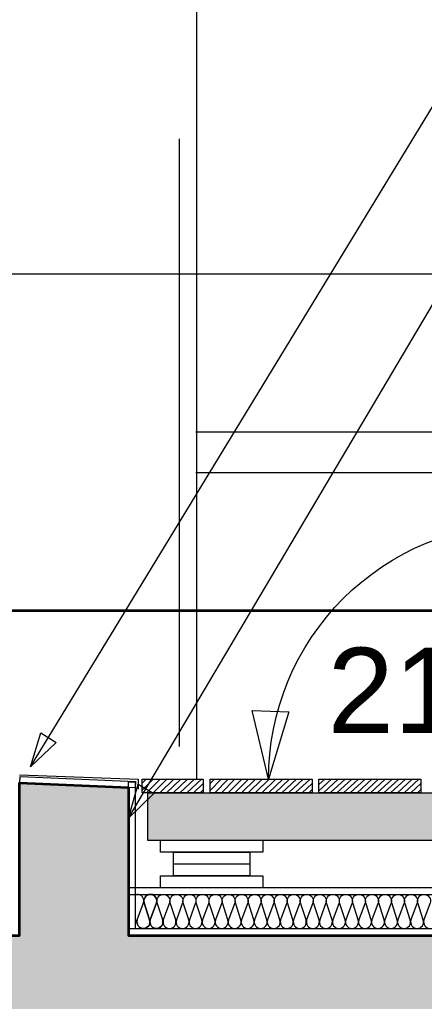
# Model space of a CAD drawing. Header units: metres. Extents: x 1838950 to 1842843, y 5171318 to 5174224.
# Drawn here: x 1841217.935 to 1841218.53, y 5171402.426 to 5171403.868 of the extents above; entities that cross this region are included whole.
import ezdxf

# ---------------------------------------------------------------- set-up
doc = ezdxf.new("R2010")
doc.units = ezdxf.units.M
doc.header["$LTSCALE"] = 0.0254
doc.layers.add('00 CHAZAL CONSTRUCTION', color=1, linetype='Continuous', lineweight=5, true_color=0xff0000)
doc.layers.add('00 CHAZAL Coupe A.5', color=7, linetype='Continuous', lineweight=18)
doc.layers.add('00 CHAZAL PLATELAGE BOIS', color=7, linetype='Continuous', lineweight=5)
doc.styles.add('Arial', font='arial.ttf')
pattern_1 = [(45, (388.1691140702418, 220.8695760480229), (0, -0.009999999999999997), [])]

# ---------------------------------------------------------------- blocks, each defined once
blk = doc.blocks.new('Groupe-1963-1')
at = {"layer": '00 CHAZAL Coupe A.5', "color": 7, "linetype": 'Continuous', "lineweight": 18, "flags": 128}
for points in [[(1841218.145306125, 5171402.545249062, -0.3244354082899457), (1841218.141814323, 5171402.534571908, -0.3244353291142246), (1841218.1305807, 5171402.534573692, -0.3244353423605302), (1841218.12709229, 5171402.545251955), (1841218.13633801, 5171402.570250486, 0.3244878781823912), (1841218.132850857, 5171402.580931801, 0.3244879532408678), (1841218.121614722, 5171402.580933587, 0.3244879017601254), (1841218.118124175, 5171402.57025338), (1841218.12615479, 5171402.545252103, -0.3244353982377129), (1841218.122662988, 5171402.53457495, -0.3244353291129413), (1841218.111429365, 5171402.534576735, -0.324435337032655), (1841218.107940956, 5171402.545254997), (1841218.117186675, 5171402.57025353, 0.2527801813078289), (1841218.115529905, 5171402.579194993, 0.2527802482048997), (1841218.107144236, 5171402.582712842)], [(1841218.107940956, 5171402.545254997, 0.5086978758814598), (1841218.117045887, 5171402.532753551, 0.5086979671296625), (1841218.12615479, 5171402.545252103), (1841218.118124175, 5171402.57025338, -0.5087876098509656), (1841218.127233078, 5171402.58275569, -0.5087877036813915), (1841218.136338009, 5171402.570250486), (1841218.12709229, 5171402.545251955, 0.5086978758814598), (1841218.136197222, 5171402.53275051, 0.5086979671296625), (1841218.145306125, 5171402.545249062), (1841218.13727551, 5171402.570250338, -0.5087876098509656), (1841218.146384414, 5171402.582752648, -0.5087876069041993), (1841218.155489344, 5171402.570247444), (1841218.146243625, 5171402.545248913, 0.5086978758814598), (1841218.155348556, 5171402.532747467, 0.5086979671296625), (1841218.164457459, 5171402.545246019), (1841218.156426844, 5171402.570247295, -0.5087876098509656), (1841218.165535748, 5171402.582749605, -0.5087876274020644), (1841218.174640679, 5171402.570244402), (1841218.16539496, 5171402.545245871, 0.5086978758814598), (1841218.174499891, 5171402.532744424, 0.5086979671296625), (1841218.183608794, 5171402.545242977), (1841218.175578179, 5171402.570244254, -0.5087876098509656), (1841218.184687082, 5171402.582746563, -0.5087876069041993), (1841218.193792013, 5171402.57024136), (1841218.184546294, 5171402.545242828, 0.5086977025813914), (1841218.193651225, 5171402.532741381, 0.5086978851625865), (1841218.202760129, 5171402.545239935), (1841218.194729513, 5171402.570241211, -0.5087876098509656), (1841218.203838417, 5171402.582743521, -0.5087876274020644), (1841218.212943348, 5171402.570238317), (1841218.203697629, 5171402.545239786, 0.5086977025813914), (1841218.21280256, 5171402.532738338, 0.5086978851625865), (1841218.221911463, 5171402.545236893), (1841218.213880848, 5171402.570238168, -0.5087876098509656), (1841218.222989751, 5171402.582740478, -0.5087876069041993), (1841218.232094682, 5171402.570235276), (1841218.222848963, 5171402.545236743, 0.5086978144044055), (1841218.231953894, 5171402.532735297, 0.508697886036466), (1841218.241062798, 5171402.545233849), (1841218.233032182, 5171402.570235126, -0.5087876098509656), (1841218.242141086, 5171402.582737436, -0.5087877036813915), (1841218.251246017, 5171402.570232232), (1841218.242000298, 5171402.5452337, 0.5086978144044055), (1841218.251105229, 5171402.532732254, 0.508697886036466), (1841218.260214132, 5171402.545230808), (1841218.252183517, 5171402.570232083, -0.5087876098509656), (1841218.26129242, 5171402.582734393, -0.5087877163373202), (1841218.270397351, 5171402.570229189), (1841218.261151632, 5171402.545230659, 0.5086978144044055), (1841218.270256563, 5171402.532729212, 0.508697886036466), (1841218.279365467, 5171402.545227765), (1841218.271334851, 5171402.570229041, -0.5087877901334404), (1841218.280443755, 5171402.58273135, -0.5087876533298981), (1841218.289548686, 5171402.570226148), (1841218.280302966, 5171402.545227616, 0.5086978144044055), (1841218.289407898, 5171402.53272617, 0.508697886036466), (1841218.298516801, 5171402.545224722), (1841218.290486186, 5171402.570225999, -0.5087877877288169), (1841218.299595089, 5171402.582728308, -0.5087876762347588), (1841218.30870002, 5171402.570223105), (1841218.299454301, 5171402.545224574, 0.5086977333174122), (1841218.308559232, 5171402.532723127, 0.508697886036466), (1841218.317668136, 5171402.545221681), (1841218.30963752, 5171402.570222957, -0.5087877901334404), (1841218.318746424, 5171402.582725265, -0.5087876533298981), (1841218.327851355, 5171402.570220063), (1841218.318605636, 5171402.545221532, 0.5086977333174122), (1841218.327710567, 5171402.532720085, 0.508697886036466), (1841218.33681947, 5171402.545218638), (1841218.328788855, 5171402.570219914, -0.5087877877288169), (1841218.337897758, 5171402.582722223, -0.5087876762347588), (1841218.347002689, 5171402.570217021), (1841218.33775697, 5171402.545218489, 0.5086978758814598), (1841218.346861901, 5171402.532717043, 0.5086979671296625), (1841218.355970805, 5171402.545215596), (1841218.347940189, 5171402.570216872, -0.5087876987923707), (1841218.357049093, 5171402.582719181, -0.5087876533298981), (1841218.366154024, 5171402.570213979), (1841218.356908305, 5171402.545215447, 0.5086978758814598), (1841218.366013236, 5171402.532714001, 0.5086979671296625), (1841218.375122139, 5171402.545212553), (1841218.367091524, 5171402.570213829, -0.5087876098509656), (1841218.376200428, 5171402.582716139, -0.5087877163373202), (1841218.385305358, 5171402.570210936), (1841218.376059639, 5171402.545212404, 0.5086978758814598), (1841218.385164571, 5171402.532710958, 0.5086979671296625), (1841218.394273474, 5171402.545209511), (1841218.386242858, 5171402.570210787, -0.5087876098509656), (1841218.395351762, 5171402.582713096, -0.5087876274020644), (1841218.404456693, 5171402.570207893), (1841218.395210974, 5171402.545209362, 0.5086978758814598), (1841218.404315905, 5171402.532707917, 0.5086979671296625), (1841218.413424808, 5171402.545206469), (1841218.405394193, 5171402.570207745, -0.5087876098509656), (1841218.414503097, 5171402.582710055, -0.5087876069041993), (1841218.423608027, 5171402.570204851), (1841218.414362308, 5171402.54520632, 0.5086978758814598), (1841218.42346724, 5171402.532704874, 0.5086979671296625), (1841218.432576143, 5171402.545203426), (1841218.424545527, 5171402.570204702, -0.5087876098509656), (1841218.433654431, 5171402.582707012, -0.5087876274020644), (1841218.442759362, 5171402.570201809), (1841218.433513643, 5171402.545203278, 0.5086977025813914), (1841218.442618574, 5171402.532701829, 0.5086978851625865), (1841218.451727477, 5171402.545200384), (1841218.443696862, 5171402.570201661, -0.5087876098509656), (1841218.452805766, 5171402.58270397, -0.5087876069041993), (1841218.461910696, 5171402.570198767), (1841218.452664977, 5171402.545200235, 0.5086977025813914), (1841218.461769909, 5171402.532698788, 0.5086978851625865), (1841218.470878812, 5171402.545197342), (1841218.462848197, 5171402.570198618, -0.5087876098509656), (1841218.4719571, 5171402.582700928, -0.5087876274020644), (1841218.481062031, 5171402.570195724), (1841218.471816312, 5171402.545197193, 0.5086978144044055), (1841218.480921243, 5171402.532695745, 0.508697886036466), (1841218.490030146, 5171402.545194299), (1841218.481999531, 5171402.570195574, -0.5087876098509656), (1841218.491108435, 5171402.582697884, -0.5087877163373202), (1841218.500213366, 5171402.570192682), (1841218.490967646, 5171402.54519415, 0.5086978144044055), (1841218.500072578, 5171402.532692703, 0.508697886036466), (1841218.509181481, 5171402.545191256), (1841218.501150866, 5171402.570192533, -0.5087877901334404), (1841218.510259769, 5171402.582694842, -0.5087876533298981), (1841218.5193647, 5171402.570189639), (1841218.510118981, 5171402.545191107, 0.5086978144044055), (1841218.519223912, 5171402.532689661, 0.508697886036466), (1841218.528332816, 5171402.545188215), (1841218.5203022, 5171402.57018949, -0.5087877877288169), (1841218.529411104, 5171402.582691799, -0.5087876762347588), (1841218.538516035, 5171402.570186597), (1841218.529270315, 5171402.545188066, 0.5086977309125061), (1841218.538375247, 5171402.532686619, 0.508697886036466)], [(1841218.107138214, 5171402.544797631, -0.1315882956003647), (1841218.107137427, 5171402.539847495)]]:
    blk.add_lwpolyline(points, format="xyb", dxfattribs=at)
blk = doc.blocks.new('Groupe-1967-1')
at = {"layer": '00 CHAZAL Coupe A.5', "color": 7, "linetype": 'Continuous', "lineweight": 5, "flags": 128}
for points in [[(1841218.142309741, 5171402.662153935), (1841218.292309741, 5171402.662141356), (1841218.292308298, 5171402.644945518), (1841218.142308299, 5171402.644958098)], [(1841218.161058483, 5171402.644956525), (1841218.273558483, 5171402.644947091), (1841218.273557002, 5171402.627294582), (1841218.161057003, 5171402.627304017)], [(1841218.161070063, 5171402.627433104), (1841218.273570063, 5171402.62742367), (1841218.273568582, 5171402.609771513), (1841218.161068583, 5171402.609780948)], [(1841218.142318767, 5171402.609782521), (1841218.292318767, 5171402.60976994), (1841218.292317325, 5171402.592574105), (1841218.142317325, 5171402.592586683)]]:
    blk.add_lwpolyline(points, close=True, dxfattribs=at)
blk = doc.blocks.new('Groupe-1977-1')
at = {"layer": '00 CHAZAL Coupe A.5', "color": 7, "linetype": 'Continuous', "lineweight": 5, "flags": 128}
blk.add_lwpolyline([(1841218.300820351, 5171402.752062733), (1841218.301270391, 5171402.770473948), (1841218.302623284, 5171402.788840901), (1841218.304875771, 5171402.807119347), (1841218.308022426, 5171402.825265253), (1841218.312055668, 5171402.843234901), (1841218.316965781, 5171402.860985003), (1841218.322740935, 5171402.878472797), (1841218.329367219, 5171402.895656151), (1841218.336828668, 5171402.912493671), (1841218.345107307, 5171402.928944794), (1841218.354183193, 5171402.944969888), (1841218.36403446, 5171402.960530345), (1841218.374637376, 5171402.975588681), (1841218.385966399, 5171402.990108618), (1841218.397994234, 5171403.004055176), (1841218.410691907, 5171403.017394756), (1841218.424028827, 5171403.030095224), (1841218.437972865, 5171403.042125982), (1841218.452490427, 5171403.053458047), (1841218.467546541, 5171403.064064118), (1841218.483104934, 5171403.073918646), (1841218.499128125, 5171403.082997888), (1841218.515577513, 5171403.091279975), (1841218.53241347, 5171403.098744952), (1841218.549595436, 5171403.105374836), (1841218.567082018, 5171403.111153654), (1841218.584831091, 5171403.116067486), (1841218.602799894, 5171403.120104494), (1841218.620945139, 5171403.12325495), (1841218.639223113, 5171403.125511267), (1841218.657589783, 5171403.12686801), (1841218.676000902, 5171403.127321907), (1841218.694412115, 5171403.126871867), (1841218.712779069, 5171403.125518974), (1841218.731057516, 5171403.123266486), (1841218.749203421, 5171403.120119832), (1841218.76717307, 5171403.11608659), (1841218.784923172, 5171403.111176478), (1841218.802410964, 5171403.105401322), (1841218.819594319, 5171403.098775039), (1841218.83643184, 5171403.09131359), (1841218.852882962, 5171403.083034951), (1841218.868908056, 5171403.073959066), (1841218.884468514, 5171403.064107799), (1841218.899526849, 5171403.053504881), (1841218.914046786, 5171403.042175859), (1841218.927993344, 5171403.030148024), (1841218.941332925, 5171403.01745035), (1841218.954033393, 5171403.004113431), (1841218.96606415, 5171402.990169394), (1841218.977396215, 5171402.97565183), (1841218.988002287, 5171402.960595718), (1841218.997856814, 5171402.945037324), (1841219.006936057, 5171402.929014132), (1841219.015218143, 5171402.912564745), (1841219.02268312, 5171402.895728788), (1841219.029313004, 5171402.878546823), (1841219.035091823, 5171402.861060239), (1841219.040005655, 5171402.843311167), (1841219.044042662, 5171402.825342365), (1841219.047193119, 5171402.807197119), (1841219.049449436, 5171402.788919144), (1841219.050806178, 5171402.770552474), (1841219.051260075, 5171402.752141356)], dxfattribs=at)
blk.add_lwpolyline([(1841218.330609115, 5171402.851205504), (1841218.300820351, 5171402.752062733), (1841218.277046793, 5171402.852817274)], close=True, dxfattribs=at)
at = {"layer": '00 CHAZAL Coupe A.5', "color": 7, "insert": (1841218.387588494, 5171402.945144272), "char_height": 0.125403146043771, "attachment_point": 1, "rotation": 0.006002765587765445, "line_spacing_factor": 0.9698402797576212, "style": 'Arial'}
blk.add_mtext('210,19', dxfattribs=at)
blk = doc.blocks.new('Groupe-1988-1')
at = {"layer": '00 CHAZAL CONSTRUCTION'}
blk.add_line((1841218.16946609, 5171403.693041026), (1841218.169468852, 5171402.80022729), dxfattribs=at)
at = {"layer": '00 CHAZAL CONSTRUCTION', "flags": 128}
blk.add_lwpolyline([(1841195.296588009, 5171405.794609969), (1841195.296587505, 5171403.494609969), (1841256.88204501, 5171403.49460997), (1841256.882043539, 5171406.072559759)], dxfattribs=at)
blk = doc.blocks.new('Groupe-1989-1')
at = {"layer": '00 CHAZAL CONSTRUCTION', "color": 7}
blk.add_blockref('Groupe-1988-1', (0, 0), dxfattribs=at)
blk = doc.blocks.new('Groupe-2079-1')
at = {"layer": '00 CHAZAL Coupe A.5', "color": 1, "linetype": 'Continuous', "lineweight": 35, "true_color": 0xff0000, "transparency": 33554687, "flags": 128}
blk.add_lwpolyline([(1841194.98728708, 5171405.300031842), (1841194.987285593, 5171403.000031841), (1841225.780014346, 5171403.000018678)], dxfattribs=at)

msp = doc.modelspace()

# ---------------------------------------------------------------- hatches: boundary and pattern name
at = {"layer": '00 CHAZAL Coupe A.5', "linetype": 'Continuous', "lineweight": 0, "true_color": 0xaaaaaa}
h = msp.add_hatch(color=253, dxfattribs=at)
h.paths.add_polyline_path([(1841218.095095851, 5171406.006714342), (1841217.935127088, 5171406.006714349), (1841217.935127093, 5171405.874294399), (1841217.935095848, 5171405.874294403), (1841217.935095848, 5171405.312162841), (1841216.795524087, 5171405.312162838), (1841216.795524088, 5171406.192698253), (1841216.615524948, 5171406.192698248), (1841216.615524948, 5171406.192141362), (1841215.057896653, 5171406.19214136), (1841215.057896654, 5171405.99214136), (1841216.615524949, 5171405.992141363), (1841216.615524947, 5171405.445355098), (1841216.615526424, 5171405.445355102), (1841216.615526423, 5171404.915355098), (1841216.615524945, 5171405.445054447), (1841216.615524942, 5171396.211969137), (1841216.793698865, 5171396.211969133), (1841216.793698861, 5171396.271969139), (1841216.795524086, 5171396.271969137), (1841216.795524082, 5171396.661969138), (1841218.693662639, 5171396.661969133), (1841218.693662642, 5171394.021969134), (1841216.615524944, 5171394.021969134), (1841216.615524942, 5171393.716623557), (1841216.613699727, 5171393.716623557), (1841216.613699727, 5171393.570969136), (1841216.795524081, 5171393.570969132), (1841216.795524084, 5171393.80226539), (1841218.693662643, 5171393.802265394), (1841218.693662645, 5171391.380981722), (1841216.615524947, 5171391.380981722), (1841216.615524946, 5171390.685355106), (1841216.615582968, 5171390.6853551), (1841216.615582966, 5171389.980981722), (1841214.764896663, 5171389.980981728), (1841214.76489666, 5171390.968168416), (1841214.764838636, 5171390.968168412), (1841214.764838635, 5171396.892165734), (1841214.584839497, 5171396.892165737), (1841214.584839494, 5171396.891969134), (1841211.437996144, 5171396.891969135), (1841211.43799615, 5171396.891952779), (1841209.457612983, 5171396.891952781), (1841209.457612981, 5171396.891971203), (1841203.851896658, 5171396.891971201), (1841203.851896659, 5171396.967088724), (1841203.710487831, 5171396.967088722), (1841203.710487824, 5171396.873162834), (1841203.710690189, 5171396.87316284), (1841203.710690187, 5171396.785969132), (1841202.562896654, 5171396.785969134), (1841202.562896659, 5171396.787067719), (1841202.495897538, 5171396.785969133), (1841202.495897536, 5171396.802355103), (1841202.494896656, 5171396.802355099), (1841202.494896661, 5171396.891718528), (1841202.494454762, 5171396.891718522), (1841202.494454762, 5171396.967323489), (1841202.294896662, 5171396.967323493), (1841202.294896657, 5171396.854162836), (1841202.295295574, 5171396.854162838), (1841202.295295571, 5171396.699714349), (1841202.294896654, 5171396.699714346), (1841202.294896657, 5171390.294394145), (1841202.494896655, 5171390.35736255), (1841202.494896663, 5171391.230981721), (1841202.495176716, 5171391.230981732), (1841202.49517672, 5171391.250981726), (1841214.584839502, 5171391.250981725), (1841214.584839503, 5171389.58098173), (1841216.795524085, 5171389.580981727), (1841216.795524086, 5171391.250981731), (1841224.274896664, 5171391.25098173), (1841224.274896662, 5171390.450441317), (1841224.455095101, 5171390.505040719), (1841224.455095105, 5171391.380981728), (1841218.87366264, 5171391.380981729), (1841218.873662646, 5171393.80226539), (1841219.792896656, 5171393.802265393), (1841224.455095105, 5171393.851355101), (1841224.45509511, 5171394.171902447), (1841222.763662643, 5171394.171902443), (1841219.783036844, 5171394.021969129), (1841218.873662645, 5171394.021969129), (1841218.873662644, 5171396.661969138), (1841224.45509511, 5171396.661969137), (1841224.455095105, 5171396.891969129), (1841216.795524088, 5171396.891969138), (1841216.795524084, 5171399.484662842), (1841216.79589666, 5171399.484662836), (1841216.795896662, 5171399.482162836), (1841217.935071929, 5171399.482162836), (1841217.935071926, 5171399.162589855), (1841218.095735973, 5171399.162589856), (1841218.095735975, 5171399.482162837), (1841224.455095103, 5171399.482162833), (1841224.455095106, 5171399.73216284), (1841216.795524087, 5171399.732162838), (1841216.795524081, 5171402.272162843), (1841217.935071934, 5171402.272162834), (1841217.935071931, 5171401.952589855), (1841218.095735967, 5171401.952589857), (1841218.09573597, 5171402.272162837), (1841224.45509511, 5171402.272162842), (1841224.455095106, 5171402.87216284), (1841224.275095101, 5171402.872162835), (1841224.275095105, 5171402.522162833), (1841218.095095853, 5171402.522162841), (1841218.095095857, 5171402.739867591), (1841217.935095849, 5171402.74660206), (1841217.935095855, 5171402.522462839), (1841216.795524083, 5171402.522462838), (1841216.795524082, 5171405.092162834), (1841217.935095854, 5171405.092162836), (1841217.935095852, 5171404.983020116), (1841217.934348704, 5171404.983020118), (1841217.934348707, 5171404.899759658), (1841218.095095854, 5171404.899759656)])
h.paths.add_polyline_path([(1841214.584839494, 5171396.521969138), (1841214.5848395, 5171394.016268358), (1841212.442567158, 5171393.994842677), (1841212.442567158, 5171393.974840392), (1841212.292567155, 5171393.97484039), (1841212.292567161, 5171393.994840393), (1841209.580295818, 5171394.021965394), (1841202.644896659, 5171394.021969139), (1841202.644896662, 5171393.991969137), (1841202.494896659, 5171393.991969134), (1841202.494896663, 5171396.583796597), (1841203.851362986, 5171396.583796599), (1841203.851362987, 5171396.661969135), (1841208.780295815, 5171396.661969135), (1841208.78029582, 5171396.521969128)])
h.paths.add_polyline_path([(1841214.584839502, 5171393.802265394), (1841214.584839503, 5171391.37528186), (1841212.442538746, 5171391.353859303), (1841212.442538746, 5171391.330859296), (1841212.292538746, 5171391.330859303), (1841212.292538743, 5171391.3538593), (1841209.580295818, 5171391.380981728), (1841202.644896663, 5171391.380981727), (1841202.644896655, 5171391.350981725), (1841202.494896664, 5171391.35098173), (1841202.494896657, 5171393.802265385)])
at = {"layer": '00 CHAZAL Coupe A.5', "linetype": 'Continuous', "lineweight": 5, "true_color": 0xc0c0c0}
h = msp.add_hatch(dxfattribs=at)
h.set_pattern_fill('BOIS 45', color=9, style=0, pattern_type=2)
h.set_pattern_definition(pattern_1)
h.paths.add_polyline_path([(1841218.115298202, 5171402.752141356), (1841218.204896663, 5171402.752141356), (1841218.204896663, 5171402.732141355), (1841218.115298202, 5171402.732141355)])
h = msp.add_hatch(dxfattribs=at)
h.set_pattern_fill('BOIS 45', color=9, style=0, pattern_type=2)
h.set_pattern_definition(pattern_1)
h.paths.add_polyline_path([(1841218.115298202, 5171402.752141356), (1841218.204896663, 5171402.752141356), (1841218.204896663, 5171402.732141355), (1841218.115298202, 5171402.732141355)])
h = msp.add_hatch(dxfattribs=at)
h.set_pattern_fill('BOIS 45', color=9, style=0, pattern_type=2)
h.set_pattern_definition(pattern_1)
h.paths.add_polyline_path([(1841218.214896663, 5171402.752141356), (1841218.364896663, 5171402.752141356), (1841218.364896663, 5171402.732141355), (1841218.214896663, 5171402.732141355)])
h = msp.add_hatch(dxfattribs=at)
h.set_pattern_fill('BOIS 45', color=9, style=0, pattern_type=2)
h.set_pattern_definition(pattern_1)
h.paths.add_polyline_path([(1841218.214896663, 5171402.752141356), (1841218.364896663, 5171402.752141356), (1841218.364896663, 5171402.732141355), (1841218.214896663, 5171402.732141355)])
h = msp.add_hatch(dxfattribs=at)
h.set_pattern_fill('BOIS 45', color=9, style=0, pattern_type=2)
h.set_pattern_definition(pattern_1)
h.paths.add_polyline_path([(1841218.374896663, 5171402.752141356), (1841218.524896663, 5171402.752141356), (1841218.524896663, 5171402.732141355), (1841218.374896663, 5171402.732141355)])
h = msp.add_hatch(dxfattribs=at)
h.set_pattern_fill('BOIS 45', color=9, style=0, pattern_type=2)
h.set_pattern_definition(pattern_1)
h.paths.add_polyline_path([(1841218.374896663, 5171402.752141356), (1841218.524896663, 5171402.752141356), (1841218.524896663, 5171402.732141355), (1841218.374896663, 5171402.732141355)])
at = {"layer": '00 CHAZAL PLATELAGE BOIS', "linetype": 'Continuous', "lineweight": 0, "true_color": 0xead4bf}
msp.add_hatch(color=254, dxfattribs=at).paths.add_polyline_path([(1841218.123548446, 5171402.732141355), (1841219.331396663, 5171402.732141355), (1841219.331396663, 5171402.662141356), (1841218.123548446, 5171402.662141356)])

# ---------------------------------------------------------------- linework, layer by layer
at = {"layer": '00 CHAZAL Coupe A.5', "color": 7, "linetype": 'Continuous', "lineweight": 13}
for p, q in [((1841218.195095857, 5171405.086162833), (1841218.195095857, 5171402.752141356)), ((1841218.19408388, 5171403.262462832), (1841224.655080248, 5171403.262462832)), ((1841218.19408388, 5171403.202621101), (1841224.655080248, 5171403.202621101))]:
    msp.add_line(p, q, dxfattribs=at)
at = {"layer": '00 CHAZAL Coupe A.5', "color": 7, "linetype": 'Continuous', "lineweight": 35, "flags": 128}
msp.add_lwpolyline([(1841218.095095857, 5171406.00671434), (1841218.095095857, 5171404.899759652), (1841217.934348706, 5171404.899759652), (1841217.934348706, 5171404.983020112), (1841217.935095857, 5171404.983020112), (1841217.935095857, 5171405.092162833), (1841216.795524088, 5171405.092162833), (1841216.795524088, 5171402.522462833), (1841217.935095857, 5171402.522462833), (1841217.935095857, 5171402.746602056), (1841218.095095857, 5171402.739867589), (1841218.095095857, 5171402.522162832), (1841224.275095109, 5171402.522162832), (1841224.275095109, 5171402.872162832), (1841224.455095109, 5171402.872162832), (1841224.455095109, 5171402.272162832), (1841218.095735975, 5171402.272162832), (1841218.095735975, 5171401.952589847), (1841217.935071933, 5171401.952589847), (1841217.935071933, 5171402.272162832), (1841216.795524088, 5171402.272162832), (1841216.795524088, 5171399.732162832), (1841224.455095109, 5171399.732162832), (1841224.455095109, 5171399.482162832)], dxfattribs=at)
at = {"layer": '00 CHAZAL Coupe A.5', "color": 7, "linetype": 'Continuous', "lineweight": 18, "flags": 128}
for points in [[(1841217.951205794, 5171402.770255205), (1841218.601964044, 5171403.839161427), (1841220.815120024, 5171403.839364689)], [(1841218.095095857, 5171402.694646724), (1841218.617111926, 5171403.576313255), (1841220.815120024, 5171403.576509208)], [(1841217.93510283, 5171402.758322297), (1841218.10929961, 5171402.752141356), (1841218.10929961, 5171402.737141356)]]:
    msp.add_lwpolyline(points, dxfattribs=at)
at = {"layer": '00 CHAZAL Coupe A.5', "color": 7, "linetype": 'Continuous', "lineweight": 5, "flags": 128}
for points in [[(1841217.988948826, 5171402.805793105), (1841217.951205794, 5171402.770255205), (1841217.966123268, 5171402.819903445)], [(1841218.132212918, 5171402.730837919), (1841218.095095857, 5171402.694646724), (1841218.109144578, 5171402.74454775)], [(1841218.115298202, 5171402.752141356), (1841218.204896663, 5171402.752141356), (1841218.204896663, 5171402.732141355), (1841218.115298202, 5171402.732141355)], [(1841218.115298202, 5171402.752141356), (1841218.204896663, 5171402.752141356), (1841218.204896663, 5171402.732141355), (1841218.115298202, 5171402.732141355)], [(1841218.214896663, 5171402.752141356), (1841218.364896663, 5171402.752141356), (1841218.364896663, 5171402.732141355), (1841218.214896663, 5171402.732141355)], [(1841218.214896663, 5171402.752141356), (1841218.364896663, 5171402.752141356), (1841218.364896663, 5171402.732141355), (1841218.214896663, 5171402.732141355)], [(1841218.374896663, 5171402.752141356), (1841218.524896663, 5171402.752141356), (1841218.524896663, 5171402.732141355), (1841218.374896663, 5171402.732141355)], [(1841218.374896663, 5171402.752141356), (1841218.524896663, 5171402.752141356), (1841218.524896663, 5171402.732141355), (1841218.374896663, 5171402.732141355)]]:
    msp.add_lwpolyline(points, close=True, dxfattribs=at)
at = {"layer": '00 CHAZAL Coupe A.5', "color": 7, "linetype": 'Continuous', "lineweight": 13, "flags": 128}
for points in [[(1841217.935397615, 5171402.746587745), (1841217.935784991, 5171402.755793375), (1841218.105289545, 5171402.748660565), (1841218.104902169, 5171402.739454935)], [(1841218.095095857, 5171402.747883057), (1841218.105095857, 5171402.747883057), (1841218.105095857, 5171402.531969128), (1841218.095095857, 5171402.531969128)], [(1841224.275095109, 5171402.592574105), (1841218.095095857, 5171402.592574105), (1841218.095095857, 5171402.582574104), (1841224.275095109, 5171402.582574104)], [(1841224.267176229, 5171402.531969128), (1841218.095095857, 5171402.531969128), (1841218.095095857, 5171402.521969128), (1841224.267176229, 5171402.521969128)]]:
    msp.add_lwpolyline(points, close=True, dxfattribs=at)
at = {"layer": '00 CHAZAL PLATELAGE BOIS', "flags": 128}
msp.add_lwpolyline([(1841218.123548446, 5171402.732141355), (1841219.331396663, 5171402.732141355), (1841219.331396663, 5171402.662141356), (1841218.123548446, 5171402.662141356)], close=True, dxfattribs=at)

# ---------------------------------------------------------------- block references
at = {"layer": '00 CHAZAL CONSTRUCTION', "color": 7}
for name in ['Groupe-1989-1', 'Groupe-2079-1']:
    msp.add_blockref(name, (0, 0), dxfattribs=at)
at = {"layer": '00 CHAZAL Coupe A.5', "color": 7}
for name in ['Groupe-1977-1', 'Groupe-1967-1', 'Groupe-1963-1']:
    msp.add_blockref(name, (0, 0), dxfattribs=at)

doc.saveas('drawing.dxf')
